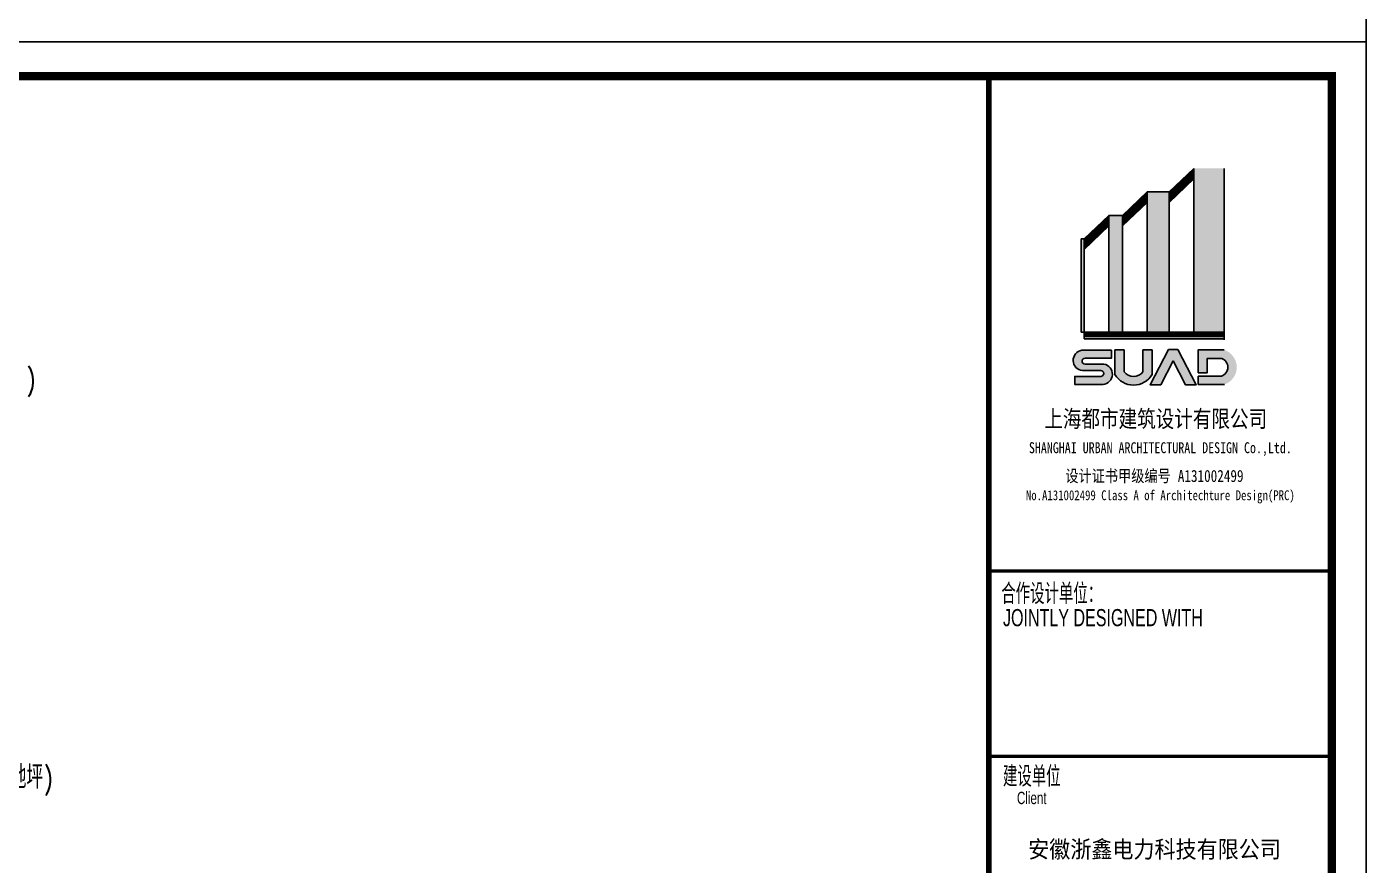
# Model space of a CAD drawing. Extents: x -356470 to -314470, y -791267 to -625262.
# Drawn here: x -333989 to -314470, y -731570 to -719347 of the extents above; entities that cross this region are included whole.
import ezdxf
from ezdxf.enums import TextEntityAlignment as Align

# ---------------------------------------------------------------- set-up
doc = ezdxf.new("R2010")
doc.units = 0
doc.header["$LTSCALE"] = 1000
doc.header["$MEASUREMENT"] = 0
doc.layers.add('PUB_TEXT', color=7, linetype='Continuous')
doc.layers.add('TK', color=151, linetype='Continuous')
doc.styles.add('_TCH_DIM', font='SIMPLEX', dxfattribs={"bigfont": 'GBCBIG'})
doc.styles.add('T&D', font='haiwenrs.shx', dxfattribs={"width": 0.7, "bigfont": 'hztxt.shx'})
doc.styles.add('TITLE', font='simhei.ttf', dxfattribs={"width": 0.7})

msp = doc.modelspace()

# ---------------------------------------------------------------- hatches: boundary and pattern name
at = {"layer": 'TK'}
h = msp.add_hatch(color=256, dxfattribs=at)
edge = h.paths.add_edge_path()
edge.add_arc((-316622.0436794162, -724310.4697061628), 265.6364462221225, 288.7014113641613, 432.3606518512354)
edge.add_line((-316541.5493473485, -724057.3227447644), (-316918.8122687757, -724057.3227447644))
edge.add_line((-316918.8122687712, -724057.3227447644), (-316918.8122687712, -724392.2705846652))
edge.add_line((-316918.8122687712, -724392.2705846652), (-316787.8620326839, -724392.2705846652))
edge.add_line((-316787.8620326892, -724392.2705846652), (-316787.8620326892, -724183.5123536217))
edge.add_line((-316787.8620326892, -724183.5123536289), (-316574.2860625107, -724183.5123536289))
edge.add_arc((-316622.2184411138, -724310.9518207237), 136.1555386111302, -72.16722840814617, 69.38777632338878, ccw=False)
edge.add_line((-316580.5221898779, -724440.5656831264), (-316917.2545027264, -724440.5656831264))
edge.add_line((-316917.2545027211, -724440.5656831264), (-316917.2545027211, -724562.081180191))
edge.add_line((-316917.2545027211, -724562.0811801925), (-316536.8709860299, -724562.0811801925))
edge = h.paths.add_edge_path()
edge.add_arc((-317859.8852374852, -724256.8800021037), 313.9203552268255, 210.1327751893104, 329.8672248106895)
edge.add_line((-317588.3866986409, -724414.4697632939), (-317588.3866986409, -724057.8011851741))
edge.add_line((-317588.3866986409, -724057.8011851683), (-317722.6296774864, -724057.8011851683))
edge.add_line((-317722.6296774894, -724057.8011851683), (-317722.6296774894, -724376.1268338554))
edge.add_arc((-317859.8852374852, -724278.0437054038), 168.6991073954392, 215.5496840947939, 324.450315905206, ccw=False)
edge.add_line((-317997.1407974809, -724376.1268338636), (-317997.1407974809, -724057.8011851765))
edge.add_line((-317997.1407974809, -724057.8011851683), (-318131.3837763265, -724057.8011851683))
edge.add_line((-318131.3837763295, -724057.8011851683), (-318131.3837763295, -724414.469763288))
edge = h.paths.add_edge_path()
edge.add_arc((-318591.4673173949, -724209.4167152643), 149.1034980064137, 99.47712958250217, 264.9305597506597)
edge.add_line((-318604.6425538957, -724357.9369706511), (-318338.4333312058, -724357.9369706511))
edge.add_arc((-318338.4409959018, -724401.1384662539), 43.20149627641252, -89.98983473076453, 89.98983473076453, ccw=False)
edge.add_line((-318338.4333312064, -724444.3399618417), (-318716.1316845309, -724444.3399618417))
edge.add_line((-318716.1316845343, -724444.3399618417), (-318716.1316845343, -724560.3012905888))
edge.add_line((-318716.1316845343, -724560.3012905866), (-318304.3042466093, -724560.3012905866))
edge.add_arc((-318317.4794831052, -724411.7810352072), 149.1034980064137, 275.0694402493403, 440.5228704174978)
edge.add_line((-318292.9290102199, -724264.712590605), (-318567.080645737, -724264.712590605))
edge.add_arc((-318567.0729810372, -724221.5110950023), 43.20149627641252, 90.01016526923547, 269.9898347307645, ccw=False)
edge.add_line((-318567.0806457326, -724178.3095994145), (-318183.7149268612, -724178.3095994145))
edge.add_line((-318183.7149268687, -724178.3095994145), (-318183.7149268687, -724062.3482706675))
edge.add_line((-318183.7149268687, -724062.3482706547), (-318616.0177902892, -724062.3482706547))
h.paths.add_polyline_path([(-317352.1210136265, -724052.2858093232), (-317215.5675453767, -724052.2858093232), (-316947.339808926, -724566.0440967828), (-317104.2184955478, -724566.0440967828), (-317283.8442795053, -724214.9707613587), (-317463.4700634554, -724566.0440967828), (-317620.3487500846, -724566.0440967828)])

# ---------------------------------------------------------------- linework, layer by layer
at = {"layer": 'TK', "color": 7}
for p, q in [((-317341.191450797, -721753.7514047101), (-316981.4230380058, -721410.8723937869)), ((-317341.191450797, -721775.8540796861), (-316981.4230380058, -721432.9750687629)), ((-316981.4230380058, -721410.8723937869), (-316981.4230380058, -723799.7483827844)), ((-316541.1084628627, -723802.0680190176), (-316541.1084628627, -721410.7713721097)), ((-317341.191450797, -721797.9567546621), (-316981.4230380058, -721455.0777437463)), ((-317341.191450797, -721820.0594296381), (-316980.8638850376, -721476.6475153118)), ((-317341.191450797, -721842.1621046215), (-316981.4230380058, -721499.2830936983)), ((-317341.191450797, -721864.264779605), (-316981.4230380058, -721521.3857686818)), ((-317341.191450797, -721886.3674545884), (-316980.8638850376, -721542.9555402473)), ((-317341.191450797, -721908.470129557), (-316980.8638850376, -721565.0582152233)), ((-318020.7322392985, -722096.5365193412), (-317661.0623478889, -721753.7514047101)), ((-318020.7322392985, -722118.6391943246), (-317661.0623478889, -721775.8540796861)), ((-318020.7322392985, -722140.7418693006), (-317661.0623478889, -721797.9567546621)), ((-318020.7322392985, -722162.844544284), (-317661.0623478889, -721820.0594296381)), ((-317661.0623478889, -721753.7514047101), (-317661.0623478889, -723799.7483827844)), ((-317661.0623478889, -721753.7514047101), (-317341.191450797, -721753.7514047101)), ((-317341.191450797, -723802.0680190176), (-317341.191450797, -721753.7514047101)), ((-318020.7322392985, -722184.9472192675), (-317661.0623478889, -721842.1621046215)), ((-318020.7322392985, -722207.0498942435), (-317661.0623478889, -721864.264779605)), ((-318020.7322392985, -722229.1525692195), (-317660.4046735391, -721885.7406548858)), ((-318020.7322392985, -722251.2552441955), (-317660.4046735391, -721907.8433298692)), ((-318581.2479593903, -722439.9484336823), (-318220.9203936234, -722096.5365193412)), ((-318581.2479593903, -722462.0511086583), (-318220.9203936234, -722118.6391943246)), ((-318581.2479593903, -722484.1537836418), (-318220.9203936234, -722140.7418693006)), ((-318581.2479593903, -722506.2564586103), (-318220.9203936234, -722162.844544284)), ((-318581.2479593903, -722528.3591335937), (-318220.9203936234, -722184.9472192675)), ((-318581.2479593903, -722550.4618085772), (-318220.9203936234, -722207.0498942435)), ((-318020.7322392985, -722096.5365193412), (-318220.9203936234, -722096.5365193412)), ((-318220.9203936234, -722096.5365193412), (-318220.9203936234, -723799.7483827844)), ((-318020.7322392985, -723799.7483827844), (-318020.7322392985, -722096.5365193412)), ((-318580.6283089593, -722571.973922737), (-318220.3007431999, -722228.5620084107)), ((-318580.6283089593, -722594.0765977204), (-318220.3007431999, -722250.6646833941)), ((-318581.2479593903, -722439.9484336823), (-318621.2479593903, -722439.9484336823)), ((-318621.2479593903, -722439.9484336823), (-318621.2479593903, -723799.7483827844)), ((-318581.2479593903, -722439.9484336823), (-318581.2479593903, -723799.7483827844)), ((-318621.2479593903, -723799.7483827844), (-318573.5825749934, -723799.7483827844)), ((-318581.2479593903, -723799.7483827844), (-318581.2479593903, -723895.7483827919)), ((-318581.2479593903, -723815.7483827844), (-316541.1084628627, -723815.7483827844)), ((-318581.2479593903, -723815.7483827844), (-316541.1084628627, -723815.7483827844)), ((-318581.2479593903, -723831.7483827919), (-316541.1084628627, -723831.7483827919)), ((-318581.2479593903, -723847.7483827919), (-316541.1084628627, -723847.7483827919)), ((-318581.2479593903, -723863.7483827844), (-316541.1084628627, -723863.7483827844)), ((-318581.2479593903, -723895.7483827919), (-316541.1084628627, -723895.7483827919)), ((-318573.5825749934, -723799.7483827844), (-316541.1084628627, -723799.7483827844)), ((-318227.3203936294, -723799.7483827844), (-318018.3322392926, -723799.7483827844)), ((-317659.4623478875, -723799.7483827844), (-317339.5914507955, -723799.7483827844)), ((-316983.8230380043, -723799.7483827844), (-316541.1084628627, -723799.7483827844)), ((-316541.1084628627, -723911.7483827844), (-316541.1084628627, -723807.7483827919))]:
    msp.add_line(p, q, dxfattribs=at)
at = {"layer": 'TK'}
msp.add_line((-319969.5000002235, -729981.9998109788), (-314969.5, -729981.9998109788), dxfattribs=at)
for points in [[(-356469.5, -689867), (-356469.5, -719567), (-314469.5, -719567), (-314469.5, -689867)], [(-356469.5, -719567), (-356469.5, -749267), (-314469.5, -749267), (-314469.5, -719567)]]:
    msp.add_lwpolyline(points, close=True, dxfattribs=at)
at = {"layer": 'TK', "const_width": 120}
msp.add_lwpolyline([(-314969.5, -720067), (-355469.5, -720067), (-355469.5, -748767), (-314969.5, -748767)], close=True, dxfattribs=at)
at = {"layer": 'TK'}
for points, const_width in [([(-319969.5000002235, -720067), (-319969.5000002235, -748766.9998109788)], 85), ([(-319969.5000002235, -727281.9998109788), (-314969.5, -727281.9998109788)], 51), ([(-319969.5000002235, -729981.9998109788), (-314969.5, -729981.9998109788)], 51)]:
    msp.add_lwpolyline(points, dxfattribs=dict(at, const_width=const_width))
at = {"layer": 'TK', "color": 7}
for points in [[(-318616.0177902803, -724062.3482706547), (-318183.7149268687, -724062.3482706547), (-318183.7149268687, -724178.3095994145), (-318567.0806457326, -724178.3095994145)], [(-318131.3837763295, -724057.8011851683), (-317997.1407974809, -724057.8011851683), (-317997.1407974809, -724376.1268338636)], [(-318131.3837763295, -724057.8011851683), (-318131.3837763295, -724414.4697632939)], [(-317588.3866986409, -724057.8011851683), (-317722.6296774894, -724057.8011851683), (-317722.6296774894, -724376.1268338636)], [(-317352.1210136265, -724052.2858093232), (-317620.3487500846, -724566.0440967828), (-317463.4700634554, -724566.0440967828), (-317283.8442795053, -724214.9707613587)], [(-317588.3866986409, -724057.8011851683), (-317588.3866986409, -724414.4697632939)], [(-317352.1210136265, -724052.2858093232), (-317215.5675453767, -724052.2858093232), (-316947.339808926, -724566.0440967828), (-317104.2184955478, -724566.0440967828), (-317283.8442795053, -724214.9707613587)], [(-316918.8122687712, -724392.2705846652), (-316918.8122687712, -724057.3227447644), (-316541.5493473485, -724057.3227447644)], [(-318338.4333312064, -724357.9369706511), (-318604.6425538957, -724357.9369706511)], [(-318567.0806457326, -724264.712590605), (-318292.9290102199, -724264.712590605)], [(-316918.8122687712, -724392.2705846652), (-316787.8620326892, -724392.2705846652), (-316787.8620326892, -724183.5123536289), (-316574.2860625088, -724183.5123536289)], [(-318338.4333312064, -724444.3399618417), (-318716.1316845343, -724444.3399618417), (-318716.1316845343, -724560.3012905866), (-318304.3042466044, -724560.3012905866)], [(-316917.2545027211, -724440.5656831264), (-316580.5221898779, -724440.5656831264)], [(-316917.2545027211, -724440.5656831264), (-316917.2545027211, -724562.0811801925), (-316536.8709860295, -724562.0811801925)]]:
    msp.add_lwpolyline(points, dxfattribs=at)
for centre, radius, start, end in [((-318591.4673173949, -724209.4167152643), 149.1034980064137, 99.47712958337182, 264.9305597498434), ((-318567.0729810372, -724221.5110950023), 43.20149627641252, 90.01016526837567, 269.9898347316243), ((-318338.4409959018, -724401.1384662539), 43.20149627641252, 270.0101652683757, 89.98983473162433), ((-318317.4794831052, -724411.7810352072), 149.1034980064137, 275.0694402501566, 80.52287041662817), ((-316622.2184411138, -724310.9518207237), 136.1555386111302, 287.8327715901823, 69.38777632127905), ((-317859.8852374852, -724256.8800021037), 313.9203552268255, 210.1327751874151, 329.8672248125849), ((-317859.8852374852, -724278.0437054038), 168.6991073954392, 215.5496840977372, 324.4503159022628)]:
    msp.add_arc(centre, radius, start, end, dxfattribs=at)
for points in [[(-317341.191450797, -721753.7514047101), (-317341.0675207078, -721775.7359675169), (-316980.8638850376, -721410.339490369), (-316980.8638850376, -721432.442165345)], [(-316981.4230380058, -723799.7483827844), (-316541.1084628627, -723799.7483827844), (-316981.4230380058, -721410.8723937869), (-316541.1084628627, -721410.8723937869)], [(-317341.191450797, -721797.9567546621), (-317341.0675207078, -721819.9413174838), (-316980.8638850376, -721454.5448403284), (-316980.8638850376, -721476.6475153118)], [(-317341.191450797, -721842.1621046215), (-317341.0675207078, -721864.1466674358), (-316980.8638850376, -721498.7501902804), (-316980.8638850376, -721520.8528652638)], [(-317340.6957304478, -721885.8950059265), (-317340.571800366, -721907.8795687482), (-316980.3681646958, -721542.4830915928), (-316980.3681646958, -721564.5857665762)], [(-318020.7322392985, -722096.5365193412), (-318020.6083092093, -722118.5210821629), (-317660.4046735391, -721753.1246050075), (-317660.4046735391, -721775.2272799909)], [(-318020.7322392985, -722140.7418693006), (-318020.6083092093, -722162.7264321148), (-317660.4046735391, -721797.3299549744), (-317660.4046735391, -721819.4326299429)], [(-317661.0623478889, -723799.7483827844), (-317341.191450797, -723799.7483827844), (-317661.0623478889, -721753.7514047101), (-317341.191450797, -721753.7514047101)], [(-318020.7322392985, -722184.9472192675), (-318020.6083092093, -722206.9317820817), (-317660.4046735391, -721841.5353049263), (-317660.4046735391, -721863.6379799098)], [(-318020.2365189493, -722228.680120565), (-318020.1125888675, -722250.6646833941), (-317659.9089531898, -721885.2682062387), (-317659.9089531898, -721907.3708812222)], [(-318581.2479593903, -722439.9484336823), (-318581.1240293011, -722461.9329964966), (-318220.9203936234, -722096.5365193412), (-318220.9203936234, -722118.6391943246)], [(-318581.0000992119, -722483.9175593182), (-318580.8761691302, -722505.9021221325), (-318220.67253346, -722140.5056449771), (-318220.67253346, -722162.6083199605)], [(-318580.752239041, -722527.8866849467), (-318580.6283089593, -722549.871247761), (-318220.4246732891, -722184.474770613), (-318220.4246732891, -722206.577445589)], [(-318220.9203936234, -723799.7483827844), (-318020.7322392985, -723799.7483827844), (-318220.9203936234, -722096.5365193412), (-318020.7322392985, -722096.5365193412)], [(-318580.1325886101, -722571.5014740899), (-318580.0086585283, -722593.4860369042), (-318219.8050228581, -722228.0895597637), (-318219.8050228506, -722250.1922347322)], [(-318621.2479593903, -723799.7483827844), (-318573.5825749934, -723799.7483827844), (-318621.2479593903, -722439.9484336823), (-318581.2479593903, -722439.9484336823)], [(-318581.2479593903, -723815.7483827844), (-318581.2479593903, -723799.7483827844), (-316541.1084628627, -723815.7483827844), (-316541.1084628627, -723799.7483827844)], [(-318581.2479593903, -723847.7483827919), (-318581.2479593903, -723831.7483827919), (-316541.1084628627, -723847.7483827919), (-316541.1084628627, -723831.7483827919)], [(-318581.2479593903, -723879.7483827844), (-318581.2479593903, -723863.7483827844), (-316541.1084628627, -723879.7483827844), (-316541.1084628627, -723863.7483827844)], [(-318581.2479593903, -723911.7483827844), (-318581.2479593903, -723895.7483827919), (-316541.1084628627, -723911.7483827844), (-316541.1084628627, -723895.7483827919)]]:
    msp.add_solid(points, dxfattribs=at)

# ---------------------------------------------------------------- texts
at = {"layer": 'PUB_TEXT', "style": '_TCH_DIM', "width": 0.7058823529411765}
for p in [(-333991.6813993957, -724643), (-333740.4587372106, -730453.0002615496)]:
    msp.add_text(')', height=297.5, dxfattribs=at).set_placement(p)
at = {"layer": 'PUB_TEXT', "style": '_TCH_DIM'}
msp.add_text('室外地坪', height=337.5886524822695, dxfattribs=at).set_placement((-334723.4374606148, -730453.0002615496))
at = {"layer": 'TK', "color": 7, "style": 'TITLE', "width": 0.8}
for s, height, p in [('上海都市建筑设计有限公司 ', 248.0000000000001, (-317469.5000001192, -725185.974905707)), ('SHANGHAI URBAN ARCHITECTURAL DESIGN Co.,Ltd.', 160, (-317469.5000001192, -725563.6843494177)), ('设计证书甲级编号', 176, (-318086.0437226966, -725982.6780870184)), ('A131002499', 176, (-316736.0826611668, -725982.9456147924)), ('No.A131002499 Class A of Architechture Design(PRC)', 144, (-317469.5000001192, -726248.5507801846))]:
    msp.add_text(s, height=height, dxfattribs=at).set_placement(p, align=Align.CENTER)
at = {"layer": 'TK', "style": 'T&D', "width": 0.7}
for s, height, p in [('合作设计单位：', 300, (-319787.4135407284, -727763.5868896917)), ('JOINTLY DESIGNED WITH', 250, (-319762.6424845159, -728086.0887688175))]:
    msp.add_text(s, height=height, dxfattribs=at).set_placement(p)
for s, height, p in [('建设单位', 300, (-319343.3971756399, -730275.4604265839)), ('Client', 180, (-319343.3971756399, -730589.938635759))]:
    msp.add_text(s, height=height, dxfattribs=at).set_placement(p, align=Align.MIDDLE_CENTER)
at = {"layer": 'TK', "color": 2, "style": 'TITLE', "width": 0.9}
msp.add_text('安徽浙鑫电力科技有限公司', height=250, dxfattribs=at).set_placement((-317554.6966292135, -731462.5), align=Align.CENTER)

doc.saveas('drawing.dxf')
